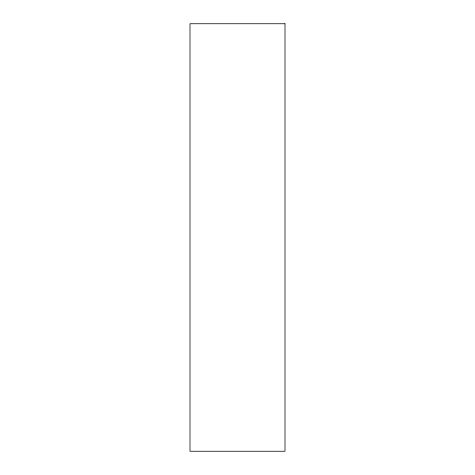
<?xml version="1.0" encoding="UTF-8"?>
<svg xmlns="http://www.w3.org/2000/svg" width="475" height="475" viewBox="0 0 475 475"><rect width="100%" height="100%" fill="white"/><g stroke="black" fill="none" stroke-linecap="round" stroke-linejoin="round"><path stroke-width="0.71" d="M285 23.75L190 23.75L190 451.25L285 451.25L285 23.75"/></g></svg>
